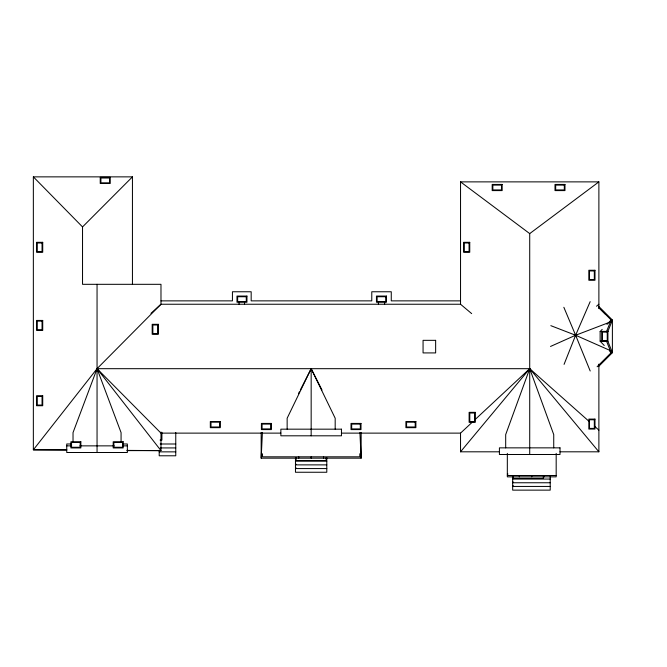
<?xml version="1.0" encoding="UTF-8"?>
<svg xmlns="http://www.w3.org/2000/svg" width="667" height="667" viewBox="0 0 667 667"><rect width="100%" height="100%" fill="white"/><g stroke="black" fill="none" stroke-linecap="round" stroke-linejoin="round"><path stroke-width="1" d="M361.147 432.499L361.147 458.162L261.172 458.162L262.414 432.499M66.75 450.025L33.35 449.816L97.049 368.684L529.715 368.684L505.686 434.601L505.686 447.857M132.441 284.317L132.441 176.863L33.35 176.863L82.533 226.93L82.533 284.317L160.98 284.317L160.98 304.244L97.049 368.684L73.028 432.608L73.028 441.929M604.244 345.506L600.142 341.187L600.142 331.549L606.545 331.549L611.08 320.035L612.389 320.035L612.389 352.701L598.883 366.2M564.065 364.374L575.321 335.993L574.896 334.976L575.913 334.542L576.355 335.568L575.321 335.993M575.913 334.542L590.162 301.659M321.994 389.987L311.164 368.684L287.143 418.242L287.143 429.173M298.441 393.688L299.383 391.837M300.325 389.987L311.164 368.684L335.184 418.242L335.184 429.173M499.416 451.809L460.538 451.809L529.715 368.684L589.561 421.827M600.142 331.549L602.193 329.39M606.978 324.354L611.08 320.035M82.533 226.93L132.441 176.863M597.115 366.75L612.389 351.476M341.462 433.125L460.538 433.125L472.703 421.794M474.979 419.676L529.715 368.684L598.883 451.809L560.013 451.809M150.967 313.365L160.98 304.244L460.538 304.244L471.669 313.615M596.515 306.236L598.883 304.244M529.715 454.494L529.715 233.608L598.883 181.874L598.883 308.596M550.517 346.448L574.896 335.559M576.355 334.984L611.439 321.569M606.545 331.549L607.92 331.382L612.389 320.035L598.883 306.528M460.538 304.244L460.538 181.874L598.883 181.874M160.98 300.867L232.433 300.867L232.433 291.762L251.176 291.762L251.176 300.867L371.777 300.867L371.777 291.762L391.271 291.762L391.271 300.867L460.538 300.867M600.142 341.187L607.92 341.354L612.389 352.701L611.08 352.701L609.713 351.259M280.865 433.125L160.98 433.125L97.049 368.684L121.069 432.608L121.069 441.963M160.097 440.062L161.906 440.062L161.906 432.283M71.236 443.98L66.75 443.98L66.75 452.501L127.347 452.501L127.347 443.98L122.861 443.98M160.197 443.997L175.763 443.997M66.75 445.864L71.236 445.864M79.882 445.864L114.215 445.864M122.861 445.864L127.347 445.864M160.238 447.924L175.763 447.924M66.75 449.816L33.35 449.816L33.35 176.863M127.347 450.617L160.98 450.617L160.98 432.091M159.205 451.859L175.763 451.859M295.464 460.513L326.121 460.513L326.121 457.745M295.464 461.18L326.788 461.18M295.464 464.199L296.131 464.199M295.464 464.874L326.788 464.874M295.464 467.892L296.131 467.892M295.464 468.567L326.788 468.567M507.329 474.037L507.996 474.037M507.329 475.504L556.178 475.504M512.673 478.397L543.33 478.397L543.33 476.546M512.673 479.064L550.208 479.064M512.673 482.083L513.34 482.083M512.673 482.758L550.208 482.758M512.673 485.776L513.34 485.776M512.673 486.443L550.208 486.443M126.88 450.4L160.98 450.617L97.049 368.684M550.825 325.663L574.896 334.976M576.355 335.568L610.488 350.642M460.538 181.874L529.715 233.608M594.997 426.655L598.883 430.107M598.482 307.295L605.319 314.132M598.482 307.287L612.389 321.202M563.848 307.295L575.321 334.542M575.929 335.993L590.203 370.994M606.545 341.187L611.08 352.701M529.715 368.684L553.735 434.601L553.735 447.857M359.905 432.499L361.147 458.162M598.883 364.115L598.883 451.809M556.178 453.402L556.178 476.847L507.329 476.847L507.329 453.402M550.208 476.446L550.208 490.137L512.673 490.137L512.673 476.446M544.164 475.504L544.164 476.847M531.749 475.504L531.749 476.847M519.343 475.504L519.343 476.847M513.34 476.546L513.34 478.397M460.538 433.125L460.538 451.809M384.634 302.293L384.634 304.244M378.414 302.293L378.414 304.244M359.805 453.777L359.805 456.82L262.515 456.82L262.515 453.777M326.788 457.695L326.788 472.253L295.464 472.253L295.464 457.695M323.578 456.82L323.578 458.162M311.164 368.684L311.164 435.809M311.164 456.82L311.164 458.162M298.749 456.82L298.749 458.162M296.131 457.745L296.131 460.513M261.172 432.499L261.172 458.162M244.531 302.293L244.531 304.244M239.069 302.293L239.069 304.244M175.763 432.491L175.763 455.786L159.205 455.786L159.205 450.875M97.049 284.317L97.049 452.501M110.213 177.339L100.233 177.339L100.233 183.5L110.213 183.5L110.213 177.339M109.538 178.006L100.909 178.006L100.909 182.833L109.538 182.833L109.538 178.006M502.159 184.434L492.188 184.434L492.188 190.595L502.159 190.595L502.159 184.434M564.974 184.434L555.002 184.434L555.002 190.595L564.974 190.595L564.974 184.434M501.484 185.101L492.855 185.101L492.855 189.928L501.484 189.928L501.484 185.101M564.307 185.101L555.678 185.101L555.678 189.928L564.307 189.928L564.307 185.101M42.721 242.313L36.56 242.313L36.56 252.284L42.721 252.284L42.721 242.313M469.751 242.313L463.582 242.313L463.582 252.284L469.751 252.284L469.751 242.313M42.054 242.98L37.227 242.98L37.227 251.617L42.054 251.617L42.054 242.98M469.076 242.98L464.257 242.98L464.257 251.617L469.076 251.617L469.076 242.98M594.989 270.26L588.828 270.26L588.828 280.24L594.989 280.24L594.989 270.26M594.322 270.935L589.495 270.935L589.495 279.565L594.322 279.565L594.322 270.935M246.948 296.065L236.977 296.065L236.977 302.226L246.948 302.226L246.948 296.065M386.426 296.065L376.455 296.065L376.455 302.226L386.426 302.226L386.426 296.065M246.281 296.732L237.644 296.732L237.644 301.559L246.281 301.559L246.281 296.732M385.759 296.732L377.122 296.732L377.122 301.559L385.759 301.559L385.759 296.732M42.721 320.435L36.56 320.435L36.56 330.415L42.721 330.415L42.721 320.435M42.054 321.11L37.227 321.11L37.227 329.74L42.054 329.74L42.054 321.11M158.354 324.312L152.193 324.312L152.193 334.292L158.354 334.292L158.354 324.312M157.687 324.987L152.86 324.987L152.86 333.617L157.687 333.617L157.687 324.987M607.92 331.382L601.751 331.382L601.751 341.354L607.92 341.354L607.92 331.382M607.245 332.049L602.426 332.049L602.426 340.679L607.245 340.679L607.245 332.049M435.643 340.337L423.061 340.337L423.061 352.918L435.643 352.918L435.643 340.337M42.721 395.756L36.56 395.756L36.56 405.728L42.721 405.728L42.721 395.756M42.054 396.423L37.227 396.423L37.227 405.061L42.054 405.061L42.054 396.423M475.288 412.348L469.126 412.348L469.126 422.319L475.288 422.319L475.288 412.348M474.612 413.015L469.793 413.015L469.793 421.644L474.612 421.644L474.612 413.015M594.989 419.093L588.828 419.093L588.828 429.064L594.989 429.064L594.989 419.093M594.322 419.76L589.495 419.76L589.495 428.397L594.322 428.397L594.322 419.76M220.293 421.502L210.322 421.502L210.322 427.664L220.293 427.664L220.293 421.502M415.883 421.502L405.911 421.502L405.911 427.664L415.883 427.664L415.883 421.502M219.626 422.178L210.997 422.178L210.997 426.997L219.626 426.997L219.626 422.178M415.207 422.178L406.578 422.178L406.578 426.997L415.207 426.997L415.207 422.178M271.377 423.42L261.406 423.42L261.406 429.59L271.377 429.59L271.377 423.42M360.997 423.42L351.017 423.42L351.017 429.59L360.997 429.59L360.997 423.42M270.71 424.095L262.073 424.095L262.073 428.914L270.71 428.914L270.71 424.095M360.322 424.095L351.692 424.095L351.692 428.914L360.322 428.914L360.322 424.095M341.462 429.173L280.865 429.173L280.865 435.809L341.462 435.809L341.462 429.173M80.857 441.771L70.885 441.771L70.885 447.932L80.857 447.932L80.857 441.771M123.17 441.771L113.198 441.771L113.198 447.932L123.17 447.932L123.17 441.771M80.182 442.438L71.552 442.438L71.552 447.265L80.182 447.265L80.182 442.438M122.495 442.438L113.865 442.438L113.865 447.265L122.495 447.265L122.495 442.438M560.013 447.857L499.416 447.857L499.416 454.494L560.013 454.494L560.013 447.857"/></g></svg>
